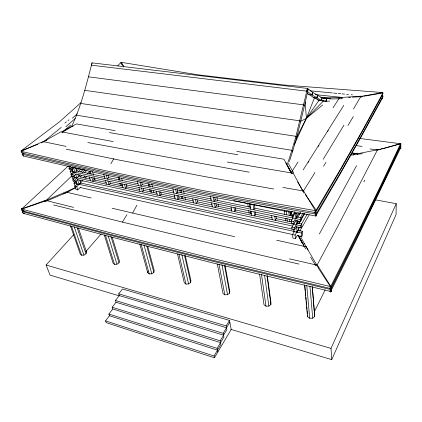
<?xml version="1.0" encoding="UTF-8"?>
<svg xmlns="http://www.w3.org/2000/svg" width="422" height="422" viewBox="0 0 422 422"><rect width="100%" height="100%" fill="white"/><g stroke="black" fill="none" stroke-linecap="round" stroke-linejoin="round"><path stroke-width="0.63" d="M361.079 97.456L361.09 96.416L382.722 92.555L382.638 95.33L381.446 95.514M259.604 274.258L264.003 304.753L265.987 306.193L268.846 306.087L270.898 304.499L270.929 302.368L267.326 275.735M375.527 199.849L396.226 203.71L396.052 214.619L331.745 359.634L230.913 329.371M359.808 138.469L400.9 143.781L400.842 146.091L399.571 146.413M400.789 148.871L400.847 146.571L399.544 146.402M381.409 95.572L382.717 95.673L382.633 98.437L381.446 98.621M357.65 154.726L357.682 153.729L380.37 149.219M341.92 98.516L341.994 97.419L361.744 96.153M217.362 264.109L222.985 293.443L224.799 294.814L227.553 294.704L229.615 293.179L229.774 291.148L225.1 265.607M370.057 148.934L377.854 150.026L400.657 143.601L380.317 186.418L357.218 233.677L330.526 286.791L330.262 289.054L329.561 287.957M329.746 290.906L330.447 292.008L330.706 289.761L357.302 236.589L380.322 189.272L400.605 146.392L400.373 147.906M321.448 100.721L326.079 101.301L326.417 98.711L330.59 98.505L324.07 97.698M177.53 254.091L184.282 282.777L185.949 284.08L188.597 283.964L190.665 282.503L190.939 280.561L185.295 255.669M92.043 62.862L91.548 65.194L306.863 91.168L311.985 94.939L321.553 100.473L322.039 97.867L326.417 98.711L326.021 101.296L321.638 100.499L322.039 97.867L312.533 92.26L307.427 88.43L92.043 62.862C86.51 84.3 81.219 105.969 71.809 126.109L73.106 126.331M400.657 143.601L400.346 145.632L379.942 188.502L356.859 235.835L331.138 287.303M316.906 98.046L317.397 95.388L316.885 98.031L312.96 97.54M312.011 94.955L312.533 92.26L311.985 94.939L308.071 94.459M139.766 243.869L147.711 272.696L149.235 273.936L151.788 273.82L153.861 272.417L154.236 270.555L147.695 246.089M306.863 91.168L307.427 88.43L308.239 89.248L304.494 105.627L303.661 104.867L88.456 76.815M147.711 272.696L147.969 271.457M285.726 163.024L287.672 163.356L291.882 150.301L295.949 136.317L307.427 88.43M104.266 234.954L113.091 263.154L114.489 264.336L116.952 264.219L119.025 262.869L119.489 261.081L112.231 237.248M382.991 92.972L362.493 130.456L340.427 169.28L316.194 210.172L315.445 212.746L339.525 171.617L361.633 132.677L382.327 95.156L382.991 92.972L363.833 96.195M315.688 216.101L316.437 213.548L340.57 172.551L362.556 133.642L382.986 96.089L381.14 96.427M382.986 96.089L382.327 98.263L361.696 135.847L339.673 174.866L316.02 215.536M70.427 225.77L80.27 254.107L81.557 255.241L83.936 255.12L86.009 253.817L86.552 252.103L78.392 228.054M289.397 161.441L292.594 151.524L291.882 150.301L76.482 115.195M309.495 94.823L314.395 97.888L306.398 118.324L294.435 144.356M291.053 173.031L298.016 162.006M331.745 359.634L331.001 348.398L396.226 203.71M400.293 148.412L356.938 238.731L330.447 292.008M314.195 312.022L325.14 289.919M295.964 138.648L306.398 118.324L319.069 100.304L323.516 100.916L306.398 118.324L300.179 121.547M377.468 149.868L337.173 227.521L317.091 265.09M363.864 181.84L364.756 180.099M112.136 208.241L132.635 213.057L136.892 205.187M356.579 165.661L319.343 233.988M353.72 155.08L354.359 153.935L356.775 153.471M304.32 243.373L303.355 245.082L304.331 246.717M297.178 235.566L301.683 236.568L302.674 234.827L302.358 231.267L297.853 230.285M301.683 236.568L301.361 233.007L302.358 231.267M294.203 231.678L292.546 234.505L292.905 238.061L295.453 238.63L297.42 235.223M299.715 231.24L309.221 214.761M295.748 226.762L300.897 227.869L301.899 226.134L301.714 224.066L297.209 223.106M110.87 163.768L113.829 158.667M295.453 238.63L295.105 235.075L297.083 231.667M297.742 230.533L299.715 227.131M301.361 224.293L307.285 214.081M300.897 227.869L300.707 225.796L301.714 224.066M293.628 229.051L293.881 231.609L297.072 232.311L298.322 230.148L298.027 226.946M293.828 223.929L291.824 227.316L292.035 229.383L294.603 229.943L296.592 226.545M298.248 223.718L299.573 221.455M301.229 218.622L304.209 213.532M298.834 223.755L304.789 213.564M295.817 220.674L300.332 221.624L301.34 219.894L301.155 217.794L296.64 216.855M294.603 229.943L294.403 227.869L298.386 221.091M300.38 217.699L303.038 213.173M300.332 221.624L300.137 219.524L301.155 217.794M353.515 108.923L360.736 96.67M116.029 302.247L112.189 307.237L112.764 308.973L108.881 314.037L109.467 315.767L105.542 320.899L106.138 322.624L214.439 357.777L231.203 329.461L229.484 320.419L122.475 288.964L118.714 293.823L119.268 295.574L115.464 300.501L116.029 302.247L223.554 335.142M293.227 217.662L291.196 221.054L291.407 223.148L293.997 223.702L295.996 220.321M297.668 217.499L300.501 212.651M294.498 213.168L299.662 214.234L300.427 212.936M348.002 125.498L353.293 116.577M293.997 223.702L293.791 221.608L295.796 218.227M296.466 217.098L298.475 213.717M214.439 357.777L214.044 355.989L220.917 344.41L220.173 340.802L226.894 329.561L226.181 325.916L229.484 320.419M217.889 351.948L217.124 348.356L223.918 336.951L223.191 333.322L229.832 322.244M292.209 211.359L290.5 214.176L290.663 215.774L293.269 216.317L293.116 214.719L294.814 211.891M293.269 216.317L295.305 212.925M323.247 159.221L343.962 125.086M323.553 166.268L325.921 162.359M53.573 204.955L122.385 222.093L126.959 214.703M343.814 105.3L303.196 169.866M303.202 191.356L314.965 172.535M318.257 146.413L318.948 145.316M327.546 131.632L328.237 130.54M308.15 162.459L308.851 161.341M333.063 107.774L339.446 97.788L341.387 97.704M197 199.617L197.454 201.88L196.267 203.436L195.465 199.469M85.756 251.644L101.254 233.83M119.368 295.896L50.044 275.091L46.098 265.016L73.613 234.785M117.643 65.938L120.808 62.609L123.899 66.977M77.194 183.971L74.894 186.324L75.939 189.504L77.775 189.916L80.518 187.083M74.894 186.324L76.735 186.73L82.712 180.605M85.007 178.248L86.848 176.364M89.142 174.006L90.06 173.067M75.728 180.611L76.846 184.045L79.146 184.546L80.808 182.842L79.89 179.978M79.958 181.149L80.876 180.21M83.176 177.857L85.017 175.979M87.322 173.627L89.622 171.274M75.074 186.392L74.035 183.222L75.374 181.866L76.662 182.146M75.095 177.567L72.784 179.893L73.391 181.74L75.243 182.14L78.017 179.324M80.328 176.976L81.715 175.568M84.495 172.746L86.805 170.398M72.784 179.893L74.636 180.294L80.169 174.703M82.469 172.371L84.775 170.04M80.634 171.986L82.939 169.66M73.28 171.997L70.954 174.312L71.566 176.18L73.428 176.575L76.208 173.785M78.524 171.464L80.839 169.138M70.954 174.312L72.816 174.708L78.856 168.673M76.076 169.217L77.004 168.288M68.986 191.308L69.915 190.385M70.827 166.347L68.95 168.188L69.414 169.607L71.281 169.997L74.087 167.223M72.658 173.521L70.722 173.11L70.11 171.248L71.476 169.902L72.763 170.172M68.95 168.188L70.817 168.578L72.695 166.727M68.327 165.915L21.443 209.191L22.377 211.269L23.585 210.836M72.056 175.684L45.687 200.877L21.443 209.191M24.592 213.395L23.384 213.827L22.456 211.754L23.421 210.868M72.389 118.16L77.273 113.734M80.998 102.62L59.903 121.473L21.195 150.828L22.413 153.249M65.874 126.684L75.232 118.492M70.717 124.975L63.39 131.274L61.744 132.165M322.619 105.015L306.398 118.324L305.18 102.103M64.941 123.071L66.449 121.837M67.958 120.608L68.965 119.785M304.615 284.945L307.554 316.753L309.722 318.272L312.702 318.172L314.733 316.516L312.349 286.976M43.345 141.982L61.222 127.402M23.479 156.108L22.261 153.698L23.305 152.901M62.298 132.381L76.319 123.899L115.174 130.672M71.65 126.141L62.799 131.347M41.409 142.863L61.005 131.743L113.191 141.597M45.755 140.705L46.863 140.125M43.455 141.903L45.201 140.995M63.58 193.888L75.491 187.869M75.216 187.468L66.138 191.999M314.232 211.818L315.55 214.033L316.199 216.075L204.897 195.592L108.676 175.679L23.331 155.976L22.166 154.209L23.817 153.487M282.914 187.431L303.634 191.029L315.303 210.657L315.957 212.72L204.295 192.443L107.81 172.693L22.271 153.117L21.1 151.334L42.986 141.576L66.138 146.418M42.691 201.848L65.531 191.978L91.136 197.976M67.921 192.026L45.217 201.568M37.859 144.266L21.195 150.828M22.261 153.698L23.933 153.059M289.392 258.828L317.55 265.274L330.985 286.691L331.328 288.722L212.16 260.126L110.575 234.389L22.271 210.768L21.358 209.001L45.497 200.36L73.56 207.387M330.479 288.569L331.164 289.661L331.507 291.676L212.714 262.927L111.392 237.058L23.284 213.321L22.377 211.564L24.186 210.921M22.456 211.754L24.281 211.142M400.9 143.781L383.645 148.481M399.576 146.925L400.847 146.571M380.961 148.945L383.287 148.328M376.793 149.562L378.065 149.309M381.525 95.9L382.717 95.673M361.353 96.575L362.593 96.385M351.742 153.977L357.598 153.202M362.487 153.666L350.207 155.227M362.477 96.596L352.375 97.176M326.079 101.301L329.661 101.09M348.503 97.371L350.439 97.276M340.253 97.529L325.235 97.904L320.694 97.376M342.347 98.753L329.724 98.964M382.722 92.555L284.391 85.033L198.134 74.831L121.489 62.366L121.552 64.107M359.127 96.232L361.09 96.416M310.012 90.82L332.204 92.935M333.512 93.056L336.777 93.367M338.08 93.494L340.691 93.742M341.994 93.869L344.605 94.117M346.567 94.301L348.525 94.491M351.136 94.739L352.439 94.866M315.281 94.618L341.994 97.419M321.458 97.376L322.761 97.54M323.147 98.305L326.417 98.711M317.639 99.982L321.638 100.499M356.258 145.585L362.118 146.413M84.722 90.334L299.836 120.819L300.664 121.605L304.473 105.7L303.661 104.867M352.486 152.954L357.682 153.729M80.829 103.437L295.949 136.317L296.772 137.129L300.643 121.684L299.836 120.819M236.758 151.366L283.964 159.221L291.528 173.442M227.252 162.027L293.306 173.268L303.919 193.023M109.403 132.598L237.755 154.742M249.165 172.187L87.76 142.536M315.303 210.657L203.33 190.654L106.682 170.984L21.1 151.334M273.693 189.035L205.018 176.633L117.648 159.774L66.185 149.188M315.55 214.033L203.942 193.825L107.547 173.985L22.166 154.209M68.575 166.563L70.511 166.964M73.739 167.629L81.488 169.227M82.775 169.491L85.36 170.024M233.82 200.65L291.913 212.635M290.5 214.176L293.116 214.719M75.992 170.841L105.025 176.897M108.248 177.572L137.925 183.76M141.797 184.567L173.41 191.161M177.282 191.968L211.475 199.094M214.703 199.77L250.832 207.302M254.703 208.109L292.768 216.048M70.11 171.248L300.137 219.524M75.881 174.202L291.945 219.857M291.196 221.054L293.791 221.608M78.434 176.554L90.018 179.018M93.879 179.841L106.101 182.441M109.963 183.264L122.834 186.002M126.695 186.825L140.204 189.7M143.422 190.385L156.937 193.26M160.798 194.078L174.951 197.09M178.812 197.913L193.614 201.062M197.475 201.885L212.271 205.034M216.133 205.857L231.578 209.138M235.439 209.961L251.523 213.384M255.384 214.207L272.116 217.768M275.977 218.585L291.417 221.872M300.707 225.796L71.935 176.813L72.537 178.654L73.824 178.928M77.685 179.761L292.536 226.065M291.824 227.316L294.403 227.869M80.518 182.984L292.066 229.03M74.035 183.222L294.92 231.594M296.207 231.878L301.361 233.007M80.227 187.532L295.105 235.075M276.589 240.208L306.129 246.775L318.288 267.627M234.669 236.71L132.635 213.057M299.045 264.093L213.685 244.122L122.385 222.093M330.985 286.691L211.527 258.253L109.757 232.601L21.358 209.001M331.164 289.661L212.081 261.065L110.575 235.281L22.377 211.564M46.098 265.016L331.001 348.398M118.714 293.823L226.181 325.916M119.268 295.574L226.535 327.741M115.464 300.501L223.191 333.322M112.189 307.237L220.173 340.802M112.764 308.973L220.548 342.611M108.881 314.037L217.124 348.356M109.467 315.767L217.509 350.154M105.542 320.899L214.044 355.989M314.395 97.888L319.069 100.304M307.438 93.32L308.466 94.074M85.692 251.359L86.552 252.103M291.882 150.301L292.652 151.329L296.698 137.387L295.949 136.317M316.194 210.172L306.715 196.562M315.329 211.971L316.437 213.548M305.306 194.479L306.361 196.04M330.526 286.791L318.119 267.743M329.656 288.142L330.706 289.761M330.816 290.558L331.507 291.676M303.392 191.556L297.594 181.998M315.925 265.992L310.581 257.14M291.565 171.891L292.509 173.479M315.287 211.586L315.957 212.72M293.622 172.951L288.326 163.541M300.174 236.019L308.044 250.051M301.994 241.716L302.922 243.383M298.681 236.093L303.618 245.05M291.496 172.809L286.607 163.831M298.322 235.513L305.723 249.017M298.502 236.331L300.026 239.116M300.638 240.239L302.173 243.046M120.808 62.609L121.631 64.112M123.762 66.671L121.489 62.366M286.28 163.71L287.398 165.814M287.677 166.347L291.074 172.746M71.513 226.245L81.557 255.241M74.182 226.719L83.936 255.12M77.179 227.891L86.009 253.817M70.817 168.578L71.281 169.997M72.816 174.708L73.428 176.575M74.636 180.294L75.243 182.14M76.735 186.73L77.775 189.916M72.035 168.578L73.18 172.097L75.037 172.487L73.518 167.787M74.188 175.199L74.989 177.673L76.841 178.068L75.638 174.355M77.664 179.962L79.146 184.546M75.791 167.856L76.73 170.794M77.928 174.513L78.518 176.37M105.495 235.476L114.489 264.336M108.227 235.961L116.952 264.219M89.406 177.061L90.566 180.801M90.139 170.979L91.099 174.117M91.785 177.562L92.935 181.307L94.259 179.925L93.689 178.052M89.353 171.401L90.123 173.906M92.465 171.453L93.615 175.22M94.375 177.731L95.14 180.241M110.96 236.499L119.025 262.869M103.712 174.376L104.941 178.559M105.5 180.458L106.608 184.235M106.165 174.882L107.383 179.07L108.702 177.667L108.011 175.272M107.937 180.975L109.04 184.757L110.348 183.343L109.799 181.455M118.165 177.578L118.862 180.073M119.732 183.19L120.428 185.685M119.078 177.193L119.943 180.315M120.813 183.438L121.51 185.938M121.626 178.29L122.317 180.79M122.016 183.95L123.071 187.764M141.148 244.449L149.235 273.936M124.516 184.477L125.566 188.296L126.853 186.856L126.162 184.314M143.955 244.934L151.788 273.82M146.787 246.047L153.861 272.417M306.129 246.775L306.383 247.746M137.361 181.328L138.469 185.596M138.97 187.532L139.972 191.382M139.946 181.866L141.043 186.134L142.32 184.672L141.697 182.235M141.544 188.075L142.536 191.931L143.797 190.464L143.237 188.265M148.275 183.802L148.908 186.339M149.694 189.51L150.327 192.047M149.472 184.066L150.1 186.608M150.891 189.784L151.519 192.327M151.746 183.913L152.527 187.094M153.302 190.269L153.93 192.817M156.388 191.213L157.327 195.096M159.031 191.767L159.959 195.66L161.204 194.167L160.671 191.947M178.933 254.081L185.949 284.08M181.819 254.582L188.597 283.964M184.556 255.679L190.665 282.503M172.867 188.671L173.838 193.018M174.281 194.99L175.162 198.915M175.599 189.235L176.56 193.593L177.783 192.068L177.24 189.583M176.997 195.565L177.868 199.495L179.081 197.971L178.585 195.729M181.091 190.238L181.639 192.77M182.457 196.568L183 199.105M179.767 189.932L180.315 192.464M181.138 196.256L181.687 198.788M183.57 190.718L184.113 193.255M184.92 197.053L185.458 199.59M192.675 198.878L193.487 202.84M218.981 264.167L224.799 294.814M221.951 264.668L227.553 294.704M210.393 196.425L211.211 200.861M211.586 202.876L212.324 206.875M213.279 197.027L214.091 201.468L215.257 199.886L214.798 197.348M214.455 203.483L215.188 207.487L216.344 205.899L215.932 203.615M224.567 265.702L229.615 293.179M216.934 197.607L217.509 200.83M218.084 204.053L218.543 206.632M231.04 206.986L231.704 211.021M233.994 207.608L234.648 211.654L235.771 210.035L235.402 207.724M247.645 202.94L248.21 206.791M248.774 210.647L249.149 213.21M250.019 203.99L250.763 209.164M251.058 211.216L251.644 215.294M249.26 203.32L249.813 207.176M250.373 211.032L250.742 213.601M261.466 274.363L265.987 306.193M253.084 204.623L253.807 209.803L254.909 208.151L254.371 204.274M254.097 211.86L254.672 215.937L255.758 214.286L255.437 211.955M264.615 275.534L268.846 306.087M267.015 275.893L270.898 304.499M271.662 215.568L272.164 219.688M274.796 216.233L275.281 220.353L276.336 218.665L276.062 216.312M284.391 210.499L284.808 214.418M285.23 218.343L285.509 220.954M286.158 210.91L286.575 214.835M286.918 218.105L287.261 221.381M288.827 211.411L289.228 215.341M289.629 219.271L289.898 221.888M290.948 211.749L291.143 213.711M290.842 212.092L291.038 214.059M292.451 215.616L292.683 217.963M296.608 213.4L296.935 216.919L295.917 218.638L295.411 213.358M297.246 220.2L297.526 223.175L296.513 224.9L296.117 220.738M296.582 227.184L297.072 232.311M304.774 285.33L305.317 291.169M305.433 292.467L305.734 295.711M305.855 297.009L306.15 300.253M306.272 301.545L306.572 304.789M306.688 306.087L306.989 309.331M307.111 310.629L307.406 313.873M299.562 213.163L299.662 214.234M306.799 285.778L309.722 318.272M309.959 286.306L312.702 318.172M312.238 286.591L314.733 316.516M307.49 315.081L307.554 316.753"/></g></svg>
